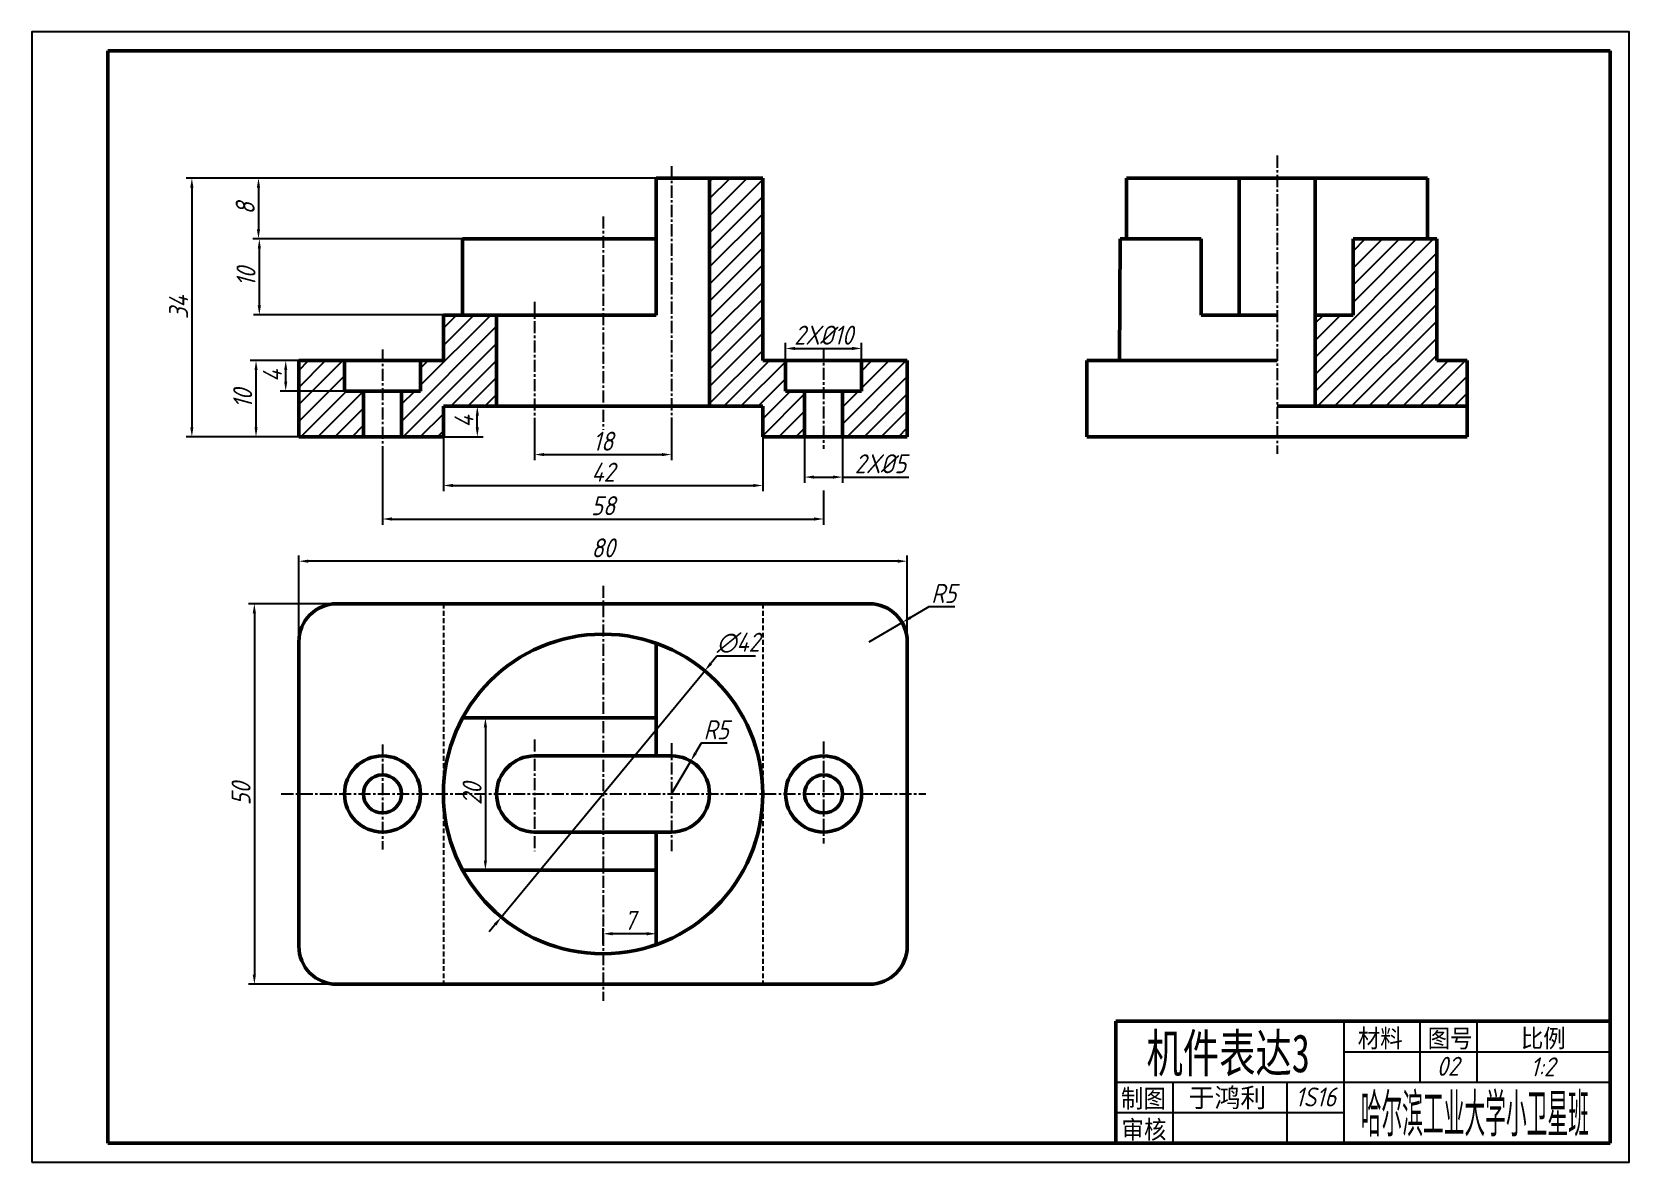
# Model space of a CAD drawing. Header units: millimetres. Extents: x 440 to 3345, y 301 to 1495.
# Drawn here: x 440.9 to 860.9, y 301.3 to 598.3 of the extents above; entities that cross this region are included whole.
import ezdxf

# ---------------------------------------------------------------- set-up
doc = ezdxf.new("R2010")
doc.units = ezdxf.units.MM
doc.header["$LTSCALE"] = 0.1
doc.linetypes.add('CENTER', pattern=[50.8, 31.75, -6.35, 6.35, -6.35])
doc.linetypes.add('DASHED', pattern=[19.05, 12.7, -6.35])
doc.layers.get('0').update_dxf_attribs({"color": 3, "lineweight": 50})
for name, color, linetype, lineweight in [('02', 7, 'Continuous', 25), ('04', 2, 'DASHED', 25), ('05', 1, 'CENTER', 25), ('08', 6, 'Continuous', 25)]:
    doc.layers.add(name, color=color, linetype=linetype, lineweight=lineweight)
doc.styles.add('gbeitc', font='gbeitc.shx')
doc.styles.get("Standard").update_dxf_attribs({"font": 'simfang.ttf'})
doc.dimstyles.new('5', dxfattribs={"dimtxt": 5, "dimasz": 2.5, "dimexe": 1.5, "dimexo": 0, "dimgap": 1, "dimtad": 1, "dimtoh": 1, "dimlfac": 0.5, "dimtxsty": 'gbeitc', "dimcen": 2.5, "dimclrt": 2, "dimadec": 0, "dimazin": 0, "dimtfac": 1, "dimtmove": 0, "dimatfit": 3, "dimfxl": 1, "dimtfillclr": 256, "dimarcsym": 0})
doc.dimstyles.new('5C', dxfattribs={"dimtxt": 5, "dimasz": 2.5, "dimexe": 1.5, "dimexo": 0, "dimgap": 1, "dimtad": 1, "dimtoh": 1, "dimlfac": 0.5, "dimtxsty": 'gbeitc', "dimcen": 2.5, "dimclrt": 2, "dimadec": 0, "dimazin": 0, "dimtfac": 1, "dimtmove": 0, "dimatfit": 3, "dimfxl": 1, "dimtfillclr": 256, "dimarcsym": 0})

# ---------------------------------------------------------------- blocks, each defined once
blk = doc.blocks.new('*D103')
at = {"layer": '08', "color": 0, "lineweight": -2, "transparency": 16777216}
for p, q in [((511.12, 438.02), (511.12, 460.69)), ((668.62, 459.19), (513.62, 459.19)), ((671.12, 438.02), (671.12, 460.69))]:
    blk.add_line(p, q, dxfattribs=at)
at = {"layer": '08', "color": 0, "transparency": 16777216}
for points in [[(513.62, 459.61), (513.62, 458.78), (511.12, 459.19)], [(668.62, 459.61), (668.62, 458.78), (671.12, 459.19)]]:
    blk.add_solid(points, dxfattribs=at)
at = {"layer": 'Defpoints', "color": 0, "transparency": 16777216}
for p in [(511.12, 459.19), (511.12, 438.02), (671.12, 438.02)]:
    blk.add_point(p, dxfattribs=at)
at = {"layer": '08', "color": 2, "transparency": 16777216, "insert": (591.12, 462.69), "char_height": 5, "attachment_point": 5, "style": 'gbeitc'}
blk.add_mtext('80', dxfattribs=at)
blk = doc.blocks.new('*D104')
at = {"layer": '08', "color": 0, "lineweight": -2, "transparency": 16777216}
for p, q in [((521.12, 448.02), (497.92, 448.02)), ((499.42, 445.52), (499.42, 350.52)), ((521.12, 348.02), (497.92, 348.02))]:
    blk.add_line(p, q, dxfattribs=at)
at = {"layer": '08', "color": 0, "transparency": 16777216}
for points in [[(499, 445.52), (499.83, 445.52), (499.42, 448.02)], [(499, 350.52), (499.83, 350.52), (499.42, 348.02)]]:
    blk.add_solid(points, dxfattribs=at)
at = {"layer": 'Defpoints', "color": 0, "transparency": 16777216}
for p in [(521.12, 448.02), (499.42, 348.02), (521.12, 348.02)]:
    blk.add_point(p, dxfattribs=at)
at = {"layer": '08', "color": 2, "transparency": 16777216, "insert": (495.92, 398.02), "char_height": 5, "attachment_point": 5, "rotation": 90, "style": 'gbeitc'}
blk.add_mtext('50', dxfattribs=at)
blk = doc.blocks.new('*D105')
at = {"layer": '08', "color": 0, "lineweight": -2, "transparency": 16777216}
for p, q in [((511.12, 511.9), (498.36, 511.9)), ((499.86, 494.4), (499.86, 509.4)), ((511.12, 491.9), (498.36, 491.9))]:
    blk.add_line(p, q, dxfattribs=at)
at = {"layer": '08', "color": 0, "transparency": 16777216}
for points in [[(499.45, 509.4), (500.28, 509.4), (499.86, 511.9)], [(499.45, 494.4), (500.28, 494.4), (499.86, 491.9)]]:
    blk.add_solid(points, dxfattribs=at)
at = {"layer": 'Defpoints', "color": 0, "transparency": 16777216}
for p in [(499.86, 511.9), (511.12, 511.9), (511.12, 491.9)]:
    blk.add_point(p, dxfattribs=at)
at = {"layer": '08', "color": 2, "transparency": 16777216, "insert": (496.36, 501.9), "char_height": 5, "attachment_point": 5, "rotation": 90, "style": 'gbeitc'}
blk.add_mtext('10', dxfattribs=at)
blk = doc.blocks.new('*D106')
at = {"layer": '08', "color": 0, "lineweight": -2, "transparency": 16777216}
for p, q in [((549.12, 499.9), (559.55, 499.9)), ((558.05, 494.4), (558.05, 497.4)), ((549.12, 491.9), (559.55, 491.9))]:
    blk.add_line(p, q, dxfattribs=at)
at = {"layer": '08', "color": 0, "transparency": 16777216}
for points in [[(557.64, 497.4), (558.47, 497.4), (558.05, 499.9)], [(557.64, 494.4), (558.47, 494.4), (558.05, 491.9)]]:
    blk.add_solid(points, dxfattribs=at)
at = {"layer": 'Defpoints', "color": 0, "transparency": 16777216}
for p in [(549.12, 499.9), (558.05, 499.9), (549.12, 491.9)]:
    blk.add_point(p, dxfattribs=at)
at = {"layer": '08', "color": 2, "transparency": 16777216, "insert": (554.55, 495.9), "char_height": 5, "attachment_point": 5, "rotation": 90, "style": 'gbeitc'}
blk.add_mtext('4', dxfattribs=at)
blk = doc.blocks.new('*D107')
at = {"layer": '08', "color": 0, "lineweight": -2, "transparency": 16777216}
for p, q in [((543.12, 511.9), (506.17, 511.9)), ((507.67, 506.4), (507.67, 509.4)), ((543.12, 503.9), (506.17, 503.9))]:
    blk.add_line(p, q, dxfattribs=at)
at = {"layer": '08', "color": 0, "transparency": 16777216}
for points in [[(507.25, 509.4), (508.08, 509.4), (507.67, 511.9)], [(507.25, 506.4), (508.08, 506.4), (507.67, 503.9)]]:
    blk.add_solid(points, dxfattribs=at)
at = {"layer": 'Defpoints', "color": 0, "transparency": 16777216}
for p in [(507.67, 511.9), (543.12, 511.9), (543.12, 503.9)]:
    blk.add_point(p, dxfattribs=at)
at = {"layer": '08', "color": 2, "transparency": 16777216, "insert": (504.17, 507.9), "char_height": 5, "attachment_point": 5, "rotation": 90, "style": 'gbeitc'}
blk.add_mtext('4', dxfattribs=at)
blk = doc.blocks.new('*D108')
at = {"layer": '08', "color": 0, "lineweight": -2, "transparency": 16777216}
for p, q in [((605.12, 559.9), (481.49, 559.9)), ((482.99, 557.4), (482.99, 494.4)), ((549.12, 491.9), (481.49, 491.9))]:
    blk.add_line(p, q, dxfattribs=at)
at = {"layer": '08', "color": 0, "transparency": 16777216}
for points in [[(482.57, 557.4), (483.4, 557.4), (482.99, 559.9)], [(482.57, 494.4), (483.4, 494.4), (482.99, 491.9)]]:
    blk.add_solid(points, dxfattribs=at)
at = {"layer": 'Defpoints', "color": 0, "transparency": 16777216}
for p in [(605.12, 559.9), (482.99, 491.9), (549.12, 491.9)]:
    blk.add_point(p, dxfattribs=at)
at = {"layer": '08', "color": 2, "transparency": 16777216, "insert": (479.49, 525.9), "char_height": 5, "attachment_point": 5, "rotation": 90, "style": 'gbeitc'}
blk.add_mtext('34', dxfattribs=at)
blk = doc.blocks.new('*D109')
at = {"layer": '08', "color": 0, "lineweight": -2, "transparency": 16777216}
for p, q in [((605.12, 559.9), (499.01, 559.9)), ((500.51, 557.4), (500.51, 546.4)), ((605.12, 543.9), (499.01, 543.9))]:
    blk.add_line(p, q, dxfattribs=at)
at = {"layer": '08', "color": 0, "transparency": 16777216}
for points in [[(500.09, 557.4), (500.92, 557.4), (500.51, 559.9)], [(500.09, 546.4), (500.92, 546.4), (500.51, 543.9)]]:
    blk.add_solid(points, dxfattribs=at)
at = {"layer": 'Defpoints', "color": 0, "transparency": 16777216}
for p in [(605.12, 559.9), (500.51, 543.9), (605.12, 543.9)]:
    blk.add_point(p, dxfattribs=at)
at = {"layer": '08', "color": 2, "transparency": 16777216, "insert": (497.01, 551.9), "char_height": 5, "attachment_point": 5, "rotation": 90, "style": 'gbeitc'}
blk.add_mtext('8', dxfattribs=at)
blk = doc.blocks.new('*D110')
at = {"layer": '08', "color": 0, "lineweight": -2, "transparency": 16777216}
for p, q in [((554.19, 543.9), (499.23, 543.9)), ((500.73, 541.4), (500.73, 526.4)), ((554.19, 523.9), (499.23, 523.9))]:
    blk.add_line(p, q, dxfattribs=at)
at = {"layer": '08', "color": 0, "transparency": 16777216}
for points in [[(500.32, 541.4), (501.15, 541.4), (500.73, 543.9)], [(500.32, 526.4), (501.15, 526.4), (500.73, 523.9)]]:
    blk.add_solid(points, dxfattribs=at)
at = {"layer": 'Defpoints', "color": 0, "transparency": 16777216}
for p in [(554.19, 543.9), (500.73, 523.9), (554.19, 523.9)]:
    blk.add_point(p, dxfattribs=at)
at = {"layer": '08', "color": 2, "transparency": 16777216, "insert": (497.23, 533.9), "char_height": 5, "attachment_point": 5, "rotation": 90, "style": 'gbeitc'}
blk.add_mtext('10', dxfattribs=at)
blk = doc.blocks.new('*D111')
at = {"layer": '08', "color": 0, "lineweight": -2, "transparency": 16777216}
for p, q in [((573.12, 496.33), (573.12, 485.72)), ((609.12, 496.33), (609.12, 485.72)), ((575.62, 487.22), (606.62, 487.22))]:
    blk.add_line(p, q, dxfattribs=at)
at = {"layer": '08', "color": 0, "transparency": 16777216}
for points in [[(575.62, 487.63), (575.62, 486.8), (573.12, 487.22)], [(606.62, 487.63), (606.62, 486.8), (609.12, 487.22)]]:
    blk.add_solid(points, dxfattribs=at)
at = {"layer": 'Defpoints', "color": 0, "transparency": 16777216}
for p in [(573.12, 496.33), (609.12, 496.33), (609.12, 487.22)]:
    blk.add_point(p, dxfattribs=at)
at = {"layer": '08', "color": 2, "transparency": 16777216, "insert": (591.12, 490.72), "char_height": 5, "attachment_point": 5, "style": 'gbeitc'}
blk.add_mtext('18', dxfattribs=at)
blk = doc.blocks.new('*D112')
at = {"layer": '08', "color": 0, "lineweight": -2, "transparency": 16777216}
for p, q in [((549.12, 491.9), (549.12, 477.59)), ((633.12, 491.9), (633.12, 477.59)), ((551.62, 479.09), (630.62, 479.09))]:
    blk.add_line(p, q, dxfattribs=at)
at = {"layer": '08', "color": 0, "transparency": 16777216}
for points in [[(551.62, 479.5), (551.62, 478.67), (549.12, 479.09)], [(630.62, 479.5), (630.62, 478.67), (633.12, 479.09)]]:
    blk.add_solid(points, dxfattribs=at)
at = {"layer": 'Defpoints', "color": 0, "transparency": 16777216}
for p in [(549.12, 491.9), (633.12, 491.9), (633.12, 479.09)]:
    blk.add_point(p, dxfattribs=at)
at = {"layer": '08', "color": 2, "transparency": 16777216, "insert": (591.12, 482.59), "char_height": 5, "attachment_point": 5, "style": 'gbeitc'}
blk.add_mtext('42', dxfattribs=at)
blk = doc.blocks.new('*D113')
at = {"layer": '08', "color": 0, "lineweight": -2, "transparency": 16777216}
for p, q in [((533.12, 489.2), (533.12, 468.78)), ((649.12, 477.79), (649.12, 468.78)), ((535.62, 470.28), (646.62, 470.28))]:
    blk.add_line(p, q, dxfattribs=at)
at = {"layer": '08', "color": 0, "transparency": 16777216}
for points in [[(535.62, 470.7), (535.62, 469.86), (533.12, 470.28)], [(646.62, 470.7), (646.62, 469.86), (649.12, 470.28)]]:
    blk.add_solid(points, dxfattribs=at)
at = {"layer": 'Defpoints', "color": 0, "transparency": 16777216}
for p in [(533.12, 489.2), (649.12, 477.79), (649.12, 470.28)]:
    blk.add_point(p, dxfattribs=at)
at = {"layer": '08', "color": 2, "transparency": 16777216, "insert": (591.12, 473.78), "char_height": 5, "attachment_point": 5, "style": 'gbeitc'}
blk.add_mtext('58', dxfattribs=at)
blk = doc.blocks.new('*D114')
at = {"layer": '08', "color": 0, "lineweight": -2, "transparency": 16777216}
for p, q in [((639.12, 503.9), (639.12, 516.6)), ((641.62, 515.1), (656.62, 515.1)), ((659.12, 503.9), (659.12, 516.6))]:
    blk.add_line(p, q, dxfattribs=at)
at = {"layer": '08', "color": 0, "transparency": 16777216}
for points in [[(641.62, 515.52), (641.62, 514.68), (639.12, 515.1)], [(656.62, 515.52), (656.62, 514.68), (659.12, 515.1)]]:
    blk.add_solid(points, dxfattribs=at)
at = {"layer": 'Defpoints', "color": 0, "transparency": 16777216}
for p in [(659.12, 515.1), (639.12, 503.9), (659.12, 503.9)]:
    blk.add_point(p, dxfattribs=at)
at = {"layer": '08', "color": 2, "transparency": 16777216, "insert": (649.12, 518.6), "char_height": 5, "attachment_point": 5, "style": 'gbeitc'}
blk.add_mtext('2X%%C10', dxfattribs=at)
blk = doc.blocks.new('*D115')
at = {"layer": '08', "color": 0, "lineweight": -2, "transparency": 16777216}
for p, q in [((644.12, 491.9), (644.12, 479.8)), ((654.12, 491.9), (654.12, 479.8)), ((646.62, 481.3), (651.62, 481.3)), ((654.12, 481.3), (671.54, 481.3))]:
    blk.add_line(p, q, dxfattribs=at)
at = {"layer": '08', "color": 0, "transparency": 16777216}
for points in [[(646.62, 481.71), (646.62, 480.88), (644.12, 481.3)], [(651.62, 481.71), (651.62, 480.88), (654.12, 481.3)]]:
    blk.add_solid(points, dxfattribs=at)
at = {"layer": 'Defpoints', "color": 0, "transparency": 16777216}
for p in [(644.12, 491.9), (654.12, 491.9), (644.12, 481.3)]:
    blk.add_point(p, dxfattribs=at)
at = {"layer": '08', "color": 2, "transparency": 16777216, "insert": (664.08, 484.8), "char_height": 5, "attachment_point": 5, "style": 'gbeitc'}
blk.add_mtext('2X%%C5', dxfattribs=at)
blk = doc.blocks.new('*D116')
at = {"layer": '08', "color": 0, "lineweight": -2, "transparency": 16777216}
for p, q in [((591.12, 358.42), (591.12, 362.78)), ((602.62, 361.28), (593.62, 361.28)), ((605.12, 358.42), (605.12, 362.78))]:
    blk.add_line(p, q, dxfattribs=at)
at = {"layer": '08', "color": 0, "transparency": 16777216}
for points in [[(593.62, 361.7), (593.62, 360.86), (591.12, 361.28)], [(602.62, 361.7), (602.62, 360.86), (605.12, 361.28)]]:
    blk.add_solid(points, dxfattribs=at)
at = {"layer": 'Defpoints', "color": 0, "transparency": 16777216}
for p in [(591.12, 361.28), (591.12, 358.42), (605.12, 358.42)]:
    blk.add_point(p, dxfattribs=at)
at = {"layer": '08', "color": 2, "transparency": 16777216, "insert": (598.12, 364.78), "char_height": 5, "attachment_point": 5, "style": 'gbeitc'}
blk.add_mtext('7', dxfattribs=at)
blk = doc.blocks.new('*D117')
at = {"layer": '08', "color": 0, "lineweight": -2, "transparency": 16777216}
for p, q in [((554.19, 418.02), (561.68, 418.02)), ((560.18, 415.52), (560.18, 380.52)), ((554.19, 378.02), (561.68, 378.02))]:
    blk.add_line(p, q, dxfattribs=at)
at = {"layer": '08', "color": 0, "transparency": 16777216}
for points in [[(559.76, 415.52), (560.6, 415.52), (560.18, 418.02)], [(559.76, 380.52), (560.6, 380.52), (560.18, 378.02)]]:
    blk.add_solid(points, dxfattribs=at)
at = {"layer": 'Defpoints', "color": 0, "transparency": 16777216}
for p in [(554.19, 418.02), (554.19, 378.02), (560.18, 378.02)]:
    blk.add_point(p, dxfattribs=at)
at = {"layer": '08', "color": 2, "transparency": 16777216, "insert": (556.68, 398.02), "char_height": 5, "attachment_point": 5, "rotation": 90, "style": 'gbeitc'}
blk.add_mtext('20', dxfattribs=at)
blk = doc.blocks.new('*D118')
at = {"layer": '08', "color": 0, "lineweight": -2, "transparency": 16777216}
for p, q in [((676.82, 447.21), (671.91, 444.33)), ((683.65, 447.21), (676.82, 447.21)), ((661.12, 438.02), (669.75, 443.07))]:
    blk.add_line(p, q, dxfattribs=at)
at = {"layer": '08', "color": 0, "transparency": 16777216}
blk.add_solid([(671.7, 444.69), (672.12, 443.98), (669.75, 443.07)], dxfattribs=at)
at = {"layer": 'Defpoints', "color": 0, "transparency": 16777216}
for p in [(669.75, 443.07), (661.12, 438.02)]:
    blk.add_point(p, dxfattribs=at)
at = {"layer": '08', "color": 2, "transparency": 16777216, "insert": (680.73, 450.71), "char_height": 5, "attachment_point": 5, "style": 'gbeitc'}
blk.add_mtext('R5', dxfattribs=at)
blk = doc.blocks.new('*D119')
at = {"layer": '08', "color": 0, "lineweight": -2, "transparency": 16777216}
for p, q in [((616.95, 411.38), (615.44, 408.8)), ((623.78, 411.38), (616.95, 411.38)), ((609.12, 398.02), (614.17, 406.65))]:
    blk.add_line(p, q, dxfattribs=at)
at = {"layer": '08', "color": 0, "transparency": 16777216}
blk.add_solid([(615.08, 409.01), (615.8, 408.59), (614.17, 406.65)], dxfattribs=at)
at = {"layer": 'Defpoints', "color": 0, "transparency": 16777216}
for p in [(614.17, 406.65), (609.12, 398.02)]:
    blk.add_point(p, dxfattribs=at)
at = {"layer": '08', "color": 2, "transparency": 16777216, "insert": (620.86, 414.88), "char_height": 5, "attachment_point": 5, "style": 'gbeitc'}
blk.add_mtext('R5', dxfattribs=at)
blk = doc.blocks.new('*D120')
at = {"layer": '08', "color": 0, "lineweight": -2, "transparency": 16777216}
for p, q in [((621.06, 434.24), (619.47, 432.32)), ((631.23, 434.24), (621.06, 434.24)), ((564.36, 365.64), (617.88, 430.39)), ((562.77, 363.72), (561.18, 361.79))]:
    blk.add_line(p, q, dxfattribs=at)
at = {"layer": '08', "color": 0, "transparency": 16777216}
for points in [[(619.15, 432.58), (619.79, 432.05), (617.88, 430.39)], [(562.45, 363.98), (563.09, 363.45), (564.36, 365.64)]]:
    blk.add_solid(points, dxfattribs=at)
at = {"layer": 'Defpoints', "color": 0, "transparency": 16777216}
for p in [(617.88, 430.39), (564.36, 365.64)]:
    blk.add_point(p, dxfattribs=at)
at = {"layer": '08', "color": 2, "transparency": 16777216, "insert": (626.65, 437.74), "char_height": 5, "attachment_point": 5, "style": 'gbeitc'}
blk.add_mtext('∅42', dxfattribs=at)

msp = doc.modelspace()

# ---------------------------------------------------------------- hatches: boundary and pattern name
at = {"layer": '02'}
h = msp.add_hatch(dxfattribs=at)
h.set_pattern_fill('ANSI31', color=256)
h.set_pattern_definition([(45, (28, 21.733), (-2.245064, 2.245064), [])])
h.paths.add_polyline_path([(549.12, 511.895), (543.12, 511.895), (543.12, 503.895), (538.12, 503.895), (538.12, 491.895), (549.12, 491.895), (549.12, 499.895), (563.12, 499.895), (563.12, 523.895), (554.188, 523.895), (549.12, 523.895)])
h.paths.add_polyline_path([(523.12, 503.895), (523.12, 511.895), (511.12, 511.895), (511.12, 491.895), (528.12, 491.895), (528.12, 503.895)])
h.paths.add_polyline_path([(619.12, 499.895), (633.12, 499.895), (633.12, 491.895), (644.12, 491.895), (644.12, 503.895), (639.12, 503.895), (639.12, 511.895), (633.12, 511.895), (633.12, 559.895), (619.12, 559.895)])
h.paths.add_polyline_path([(671.12, 491.895), (671.12, 511.895), (659.12, 511.895), (659.12, 503.895), (654.12, 503.895), (654.12, 491.895)])
h = msp.add_hatch(dxfattribs=at)
h.set_pattern_fill('ANSI31', color=256)
h.set_pattern_definition([(45, (0, 21.733), (-2.245064, 2.245064), [])])
h.paths.add_polyline_path([(788.368, 523.895), (778.368, 523.895), (778.368, 499.895), (818.368, 499.895), (818.368, 511.895), (810.368, 511.895), (810.368, 543.895), (788.368, 543.895)])

# ---------------------------------------------------------------- linework, layer by layer
for p, q in [((460.933, 593.282), (460.933, 306.282)), ((460.933, 593.282), (855.933, 593.282)), ((855.933, 306.282), (855.933, 593.282)), ((605.12, 559.895), (633.12, 559.895)), ((605.12, 559.895), (605.12, 543.895)), ((619.12, 559.895), (619.12, 499.895)), ((633.12, 559.895), (633.12, 511.895)), ((728.77, 543.895), (728.77, 559.895)), ((728.77, 559.895), (807.966, 559.895)), ((728.77, 559.895), (807.966, 559.895)), ((758.368, 543.895), (758.368, 559.895)), ((778.368, 543.895), (778.368, 559.895)), ((778.368, 559.895), (778.368, 543.895)), ((807.966, 559.895), (807.966, 543.895)), ((807.966, 559.895), (807.966, 543.895)), ((554.188, 543.895), (605.12, 543.895)), ((554.188, 523.895), (554.188, 543.895)), ((605.12, 523.895), (605.12, 543.895)), ((727.092, 543.895), (726.968, 511.895)), ((727.092, 543.895), (748.368, 543.895)), ((748.368, 523.895), (748.368, 543.895)), ((758.368, 543.895), (758.368, 523.895)), ((778.368, 543.895), (778.368, 499.895)), ((788.368, 523.895), (788.368, 543.895)), ((788.368, 543.895), (810.368, 543.895)), ((810.368, 543.895), (810.368, 511.895)), ((549.12, 511.895), (549.12, 523.895)), ((549.12, 511.895), (549.12, 523.895)), ((549.12, 523.895), (554.188, 523.895)), ((554.188, 523.895), (605.12, 523.895)), ((563.12, 523.895), (563.12, 499.895)), ((748.368, 523.895), (768.368, 523.895)), ((778.368, 523.895), (788.368, 523.895)), ((511.12, 491.895), (511.12, 511.895)), ((511.12, 511.895), (549.12, 511.895)), ((523.12, 511.895), (523.12, 503.895)), ((543.12, 503.895), (543.12, 511.895)), ((633.12, 511.895), (671.12, 511.895)), ((639.12, 503.895), (639.12, 511.895)), ((659.12, 511.895), (659.12, 503.895)), ((671.12, 511.895), (671.12, 491.895)), ((718.368, 511.895), (718.368, 491.895)), ((768.368, 511.895), (718.368, 511.895)), ((818.368, 511.895), (810.368, 511.895)), ((818.368, 491.895), (818.368, 511.895)), ((523.12, 503.895), (543.12, 503.895)), ((528.12, 503.895), (528.12, 491.895)), ((538.12, 503.895), (538.12, 491.895)), ((549.12, 491.895), (549.12, 499.895)), ((549.12, 499.895), (633.12, 499.895)), ((633.12, 499.895), (633.12, 491.895)), ((659.12, 503.895), (639.12, 503.895)), ((644.12, 503.895), (644.12, 491.895)), ((654.12, 503.895), (654.12, 491.895)), ((768.368, 499.895), (818.368, 499.895)), ((511.12, 491.895), (549.12, 491.895)), ((633.12, 491.895), (671.12, 491.895)), ((718.368, 491.895), (818.368, 491.895)), ((661.12, 448.016), (521.12, 448.016)), ((511.12, 438.016), (511.12, 358.016)), ((605.12, 437.614), (605.12, 408.016)), ((671.12, 358.016), (671.12, 438.016)), ((605.12, 418.016), (554.188, 418.016)), ((573.12, 408.016), (609.12, 408.016)), ((609.12, 388.016), (573.12, 388.016)), ((605.12, 388.016), (605.12, 358.418)), ((605.12, 378.016), (554.188, 378.016)), ((521.12, 348.016), (661.12, 348.016)), ((725.933, 306.282), (725.933, 338.282)), ((725.933, 338.282), (855.933, 338.282)), ((460.933, 306.282), (855.933, 306.282))]:
    msp.add_line(p, q)
for centre, radius in [((591.12, 398.016), 42), ((533.12, 398.016), 10), ((649.12, 398.016), 10), ((533.12, 398.016), 5), ((649.12, 398.016), 5)]:
    msp.add_circle(centre, radius)
for centre, start, end in [((521.12, 438.016), 90, 180), ((661.12, 438.016), 0, 90), ((573.12, 398.016), 90, 270), ((609.12, 398.016), 270, 90), ((521.12, 358.016), 180, 270), ((661.12, 358.016), 270, 0)]:
    msp.add_arc(centre, 10, start, end)
at = {"layer": '04'}
for p, q in [((549.12, 448.016), (549.12, 348.016)), ((633.12, 448.016), (633.12, 348.016))]:
    msp.add_line(p, q, dxfattribs=at)
at = {"layer": '05'}
for p, q in [((609.12, 562.969), (609.12, 496.162)), ((768.368, 565.787), (768.368, 487.406)), ((591.12, 549.803), (591.12, 493.706)), ((573.12, 527.361), (573.12, 496.334)), ((533.12, 514.85), (533.12, 489.202)), ((649.12, 515.099), (649.12, 488.7)), ((591.12, 452.707), (591.12, 343.656)), ((573.12, 412.311), (573.12, 382.995)), ((649.12, 411.782), (649.12, 384.96)), ((533.12, 411.026), (533.12, 383.449)), ((609.12, 411.355), (609.12, 382.995)), ((506.507, 398.016), (676.047, 398.016))]:
    msp.add_line(p, q, dxfattribs=at)
at = {"layer": '08'}
for p, q in [((460.933, 593.282), (855.933, 593.282)), ((855.933, 593.282), (460.933, 593.282)), ((855.933, 593.282), (855.933, 306.282)), ((785.933, 338.282), (785.933, 306.282)), ((805.933, 338.282), (805.933, 322.282)), ((820.933, 338.282), (820.933, 322.282)), ((785.933, 330.282), (855.933, 330.282)), ((725.933, 322.282), (785.933, 322.282)), ((740.933, 322.282), (740.933, 306.282)), ((770.933, 322.282), (770.933, 306.282)), ((785.933, 322.282), (855.933, 322.282)), ((725.933, 314.282), (785.933, 314.282)), ((855.933, 306.282), (460.933, 306.282))]:
    msp.add_line(p, q, dxfattribs=at)
msp.add_lwpolyline([(440.933, 301.282), (860.933, 301.282), (860.933, 598.282), (440.933, 598.282)], close=True, dxfattribs=at)

# ---------------------------------------------------------------- texts
for s, height, width, p in [('机件表达3', 10, 0.7, (734.048, 324.875)), ('材料', 4.8044, 0.9, (789.588, 331.403)), ('图号', 4.8044, 0.9, (807.965, 331.403)), ('比例', 4.8044, 0.9, (832.485, 331.403)), ('制图', 4.8044, 0.9, (727.312, 315.573)), ('哈尔滨工业大学小卫星班', 10, 0.4, (790.369, 309.092)), ('审核', 4.8044, 0.9, (727.463, 307.403))]:
    msp.add_text(s, height=height, dxfattribs=dict(at, width=width)).set_placement(p)
at = {"layer": '08', "style": 'gbeitc'}
for s, p in [('02', (810.342, 323.946)), ('1:2', (834.98, 323.788)), ('1S16', (773.163, 315.881))]:
    msp.add_text(s, height=5, dxfattribs=at).set_placement(p)
at = {"layer": '08'}
msp.add_text('于鸿利', height=5, dxfattribs=at).set_placement((745.088, 315.694))

# ---------------------------------------------------------------- dimensions: what is measured, and where the dimension line sits
for base, p1, p2, picture, middle in [((482.988, 491.895), (605.12, 559.895), (549.12, 491.895), '*D108', (479.488, 525.895)), ((500.507, 543.895), (605.12, 559.895), (605.12, 543.895), '*D109', (497.007, 551.895)), ((500.733, 523.895), (554.188, 543.895), (554.188, 523.895), '*D110', (497.233, 533.895)), ((499.862, 511.895), (511.12, 491.895), (511.12, 511.895), '*D105', (496.362, 501.895)), ((507.666, 511.895), (543.12, 503.895), (543.12, 511.895), '*D107', (504.166, 507.895)), ((558.055, 499.895), (549.12, 491.895), (549.12, 499.895), '*D106', (554.555, 495.895)), ((499.416, 348.016), (521.12, 448.016), (521.12, 348.016), '*D104', (495.916, 398.016)), ((560.18, 378.016), (554.188, 418.016), (554.188, 378.016), '*D117', (556.68, 398.016))]:
    dim = msp.add_linear_dim(base=base, p1=p1, p2=p2, angle=90, dimstyle='5', dxfattribs=at)
    dim.commit()
    dim.dimension.update_dxf_attribs({"geometry": picture, "text_midpoint": middle})
dim = msp.add_linear_dim(base=(659.12, 515.099), p1=(639.12, 503.895), p2=(659.12, 503.895), text='2X<>', dimstyle='5C', override={"dimpost": '%%C<>'}, dxfattribs=at)
dim.commit()
dim.dimension.update_dxf_attribs({"geometry": '*D114', "text_midpoint": (649.12, 518.599)})
for base, p1, p2, picture, middle in [((609.12, 487.217), (573.12, 496.334), (609.12, 496.334), '*D111', (591.12, 490.717)), ((633.12, 479.087), (549.12, 491.895), (633.12, 491.895), '*D112', (591.12, 482.587)), ((649.12, 470.28), (533.12, 489.202), (649.12, 477.79), '*D113', (591.12, 473.78)), ((511.12, 459.195), (671.12, 438.016), (511.12, 438.016), '*D103', (591.12, 462.695)), ((591.12, 361.281), (605.12, 358.418), (591.12, 358.418), '*D116', (598.12, 364.781))]:
    dim = msp.add_linear_dim(base=base, p1=p1, p2=p2, dimstyle='5', dxfattribs=at)
    dim.commit()
    dim.dimension.update_dxf_attribs({"geometry": picture, "text_midpoint": middle})
dim = msp.add_linear_dim(base=(644.12, 481.297), p1=(654.12, 491.895), p2=(644.12, 491.895), text='2X<>', dimstyle='5C', override={"dimpost": '%%C<>'}, dxfattribs=at)
dim.commit()
dim.dimension.update_dxf_attribs({"geometry": '*D115', "text_midpoint": (664.078, 481.297), "dimtype": 160})
for center, mpoint, picture, middle in [((661.12, 438.016), (669.749, 443.071), '*D118', (680.734, 447.212)), ((609.12, 398.016), (614.173, 406.646), '*D119', (620.864, 411.385))]:
    dim = msp.add_radius_dim(center=center, mpoint=mpoint, dimstyle='5', dxfattribs=at)
    dim.commit()
    dim.dimension.update_dxf_attribs({"geometry": picture, "text_midpoint": middle, "dimtype": 164})
dim = msp.add_diameter_dim_2p(p1=(564.363, 365.642), p2=(617.877, 430.391), dimstyle='5', dxfattribs=at)
dim.commit()
dim.dimension.update_dxf_attribs({"geometry": '*D120', "text_midpoint": (626.645, 437.745)})

doc.saveas('drawing.dxf')
